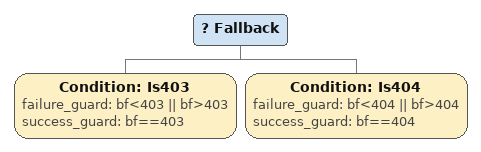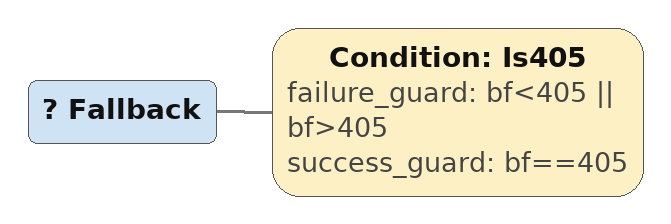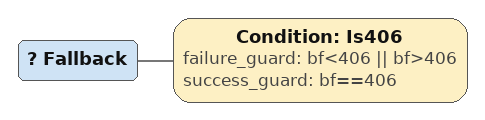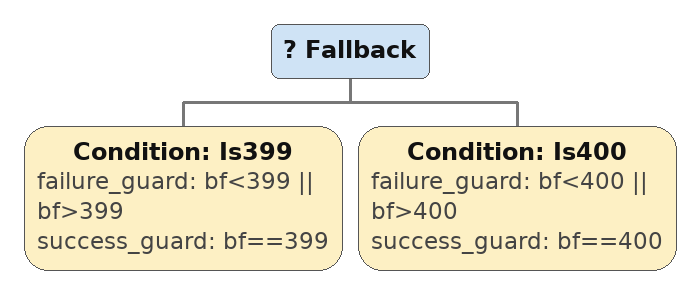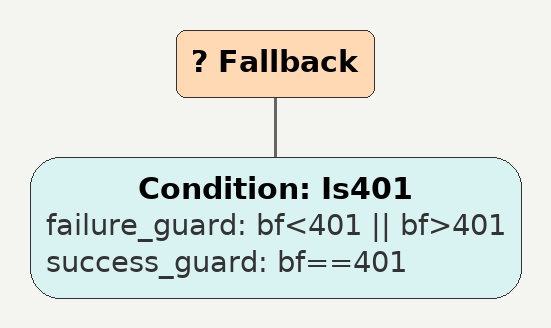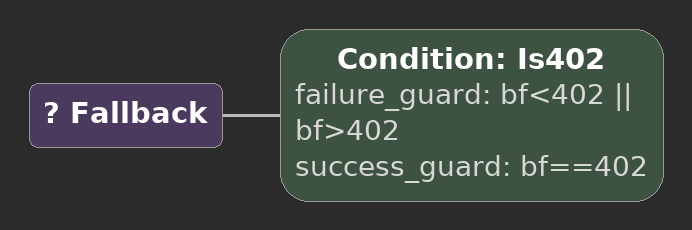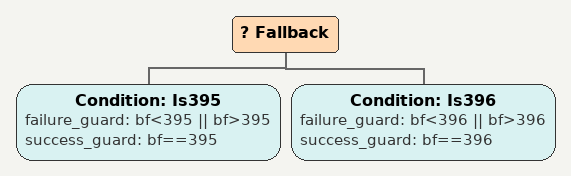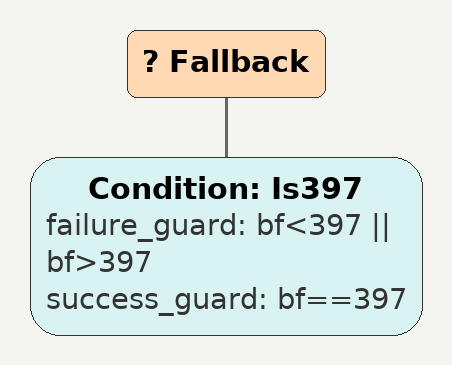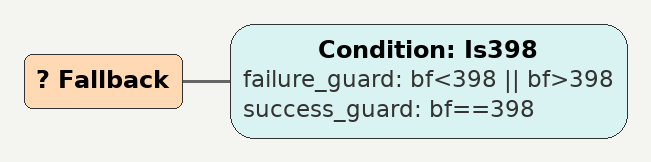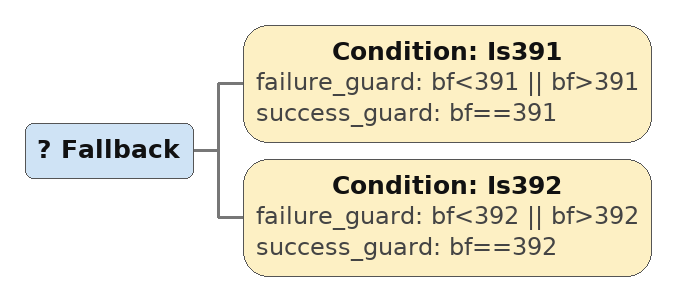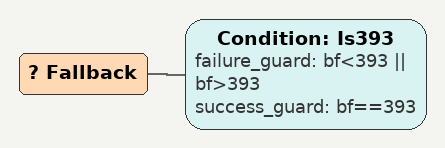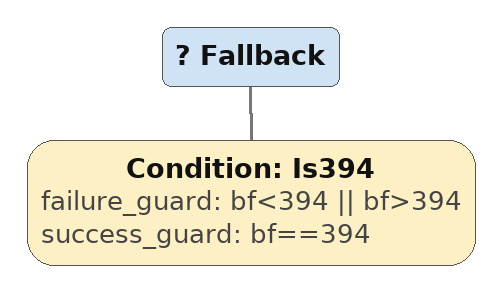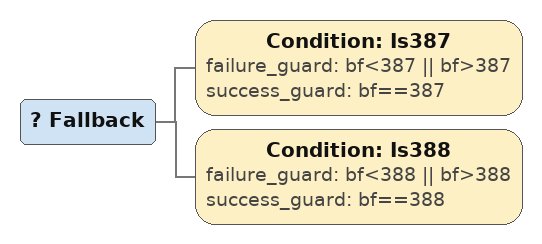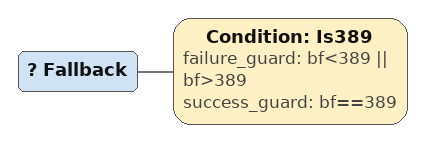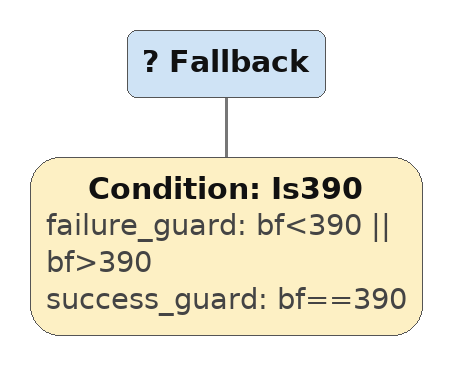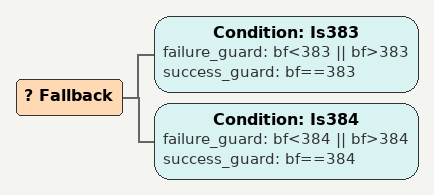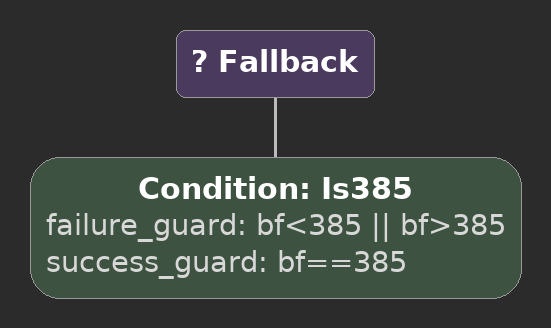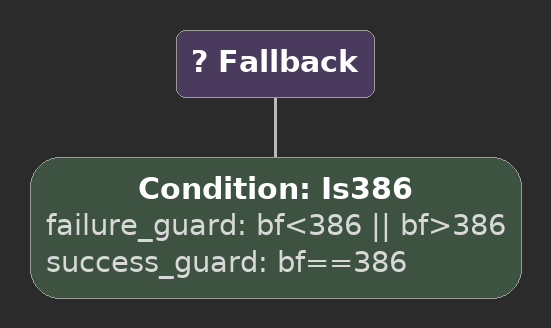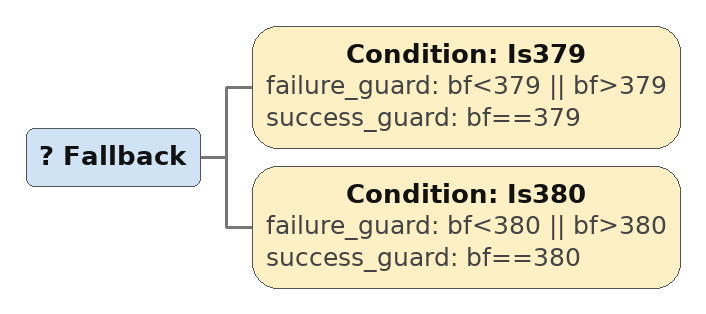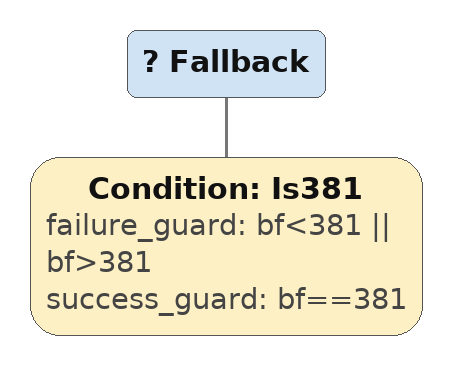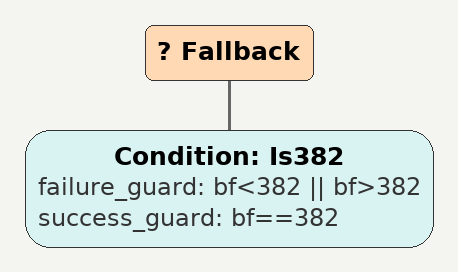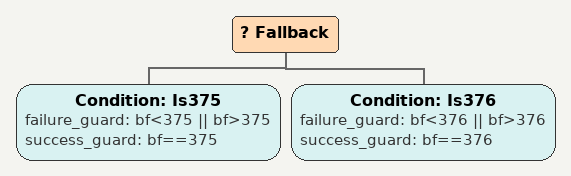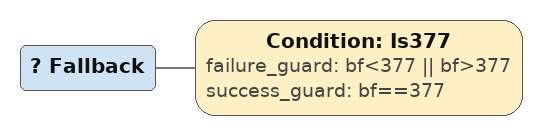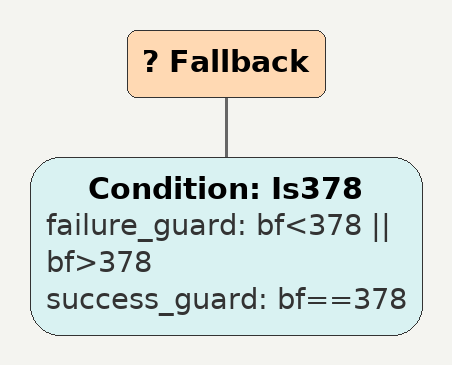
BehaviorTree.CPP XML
<Fallback>
    <Condition ID="Is403" failure_guard="bf&lt;403 || bf>403" success_guard="bf==403"/>
    <Condition ID="Is404" failure_guard="bf&lt;404 || bf>404" success_guard="bf==404"/>
        sequence402
        sequence
        children {
        } end_children
    } end_composite
</Fallback>

<Fallback>
    <Condition ID="Is405" failure_guard="bf&lt;405 || bf>405" success_guard="bf==405"/>
        sequence402
        sequence
        children {
        } end_children
    } end_composite
</Fallback>

<Fallback>
    <Condition ID="Is406" failure_guard="bf&lt;406 || bf>406" success_guard="bf==406"/>
        sequence402
        sequence
        children {
        } end_children
    } end_composite
</Fallback>

<Fallback>
    <Condition ID="Is399" failure_guard="bf&lt;399 || bf>399" success_guard="bf==399"/>
    <Condition ID="Is400" failure_guard="bf&lt;400 || bf>400" success_guard="bf==400"/>
        sequence398
        sequence
        children {
        } end_children
    } end_composite
</Fallback>

<Fallback>
    <Condition ID="Is401" failure_guard="bf&lt;401 || bf>401" success_guard="bf==401"/>
        sequence398
        sequence
        children {
        } end_children
    } end_composite
</Fallback>

<Fallback>
    <Condition ID="Is402" failure_guard="bf&lt;402 || bf>402" success_guard="bf==402"/>
        sequence398
        sequence
        children {
        } end_children
    } end_composite
</Fallback>

<Fallback>
    <Condition ID="Is395" failure_guard="bf&lt;395 || bf>395" success_guard="bf==395"/>
    <Condition ID="Is396" failure_guard="bf&lt;396 || bf>396" success_guard="bf==396"/>
        sequence394
        sequence
        children {
        } end_children
    } end_composite
</Fallback>

<Fallback>
    <Condition ID="Is397" failure_guard="bf&lt;397 || bf>397" success_guard="bf==397"/>
        sequence394
        sequence
        children {
        } end_children
    } end_composite
</Fallback>

<Fallback>
    <Condition ID="Is398" failure_guard="bf&lt;398 || bf>398" success_guard="bf==398"/>
        sequence394
        sequence
        children {
        } end_children
    } end_composite
</Fallback>

<Fallback>
    <Condition ID="Is391" failure_guard="bf&lt;391 || bf>391" success_guard="bf==391"/>
    <Condition ID="Is392" failure_guard="bf&lt;392 || bf>392" success_guard="bf==392"/>
        sequence390
        sequence
        children {
        } end_children
    } end_composite
</Fallback>

<Fallback>
    <Condition ID="Is393" failure_guard="bf&lt;393 || bf>393" success_guard="bf==393"/>
        sequence390
        sequence
        children {
        } end_children
    } end_composite
</Fallback>

<Fallback>
    <Condition ID="Is394" failure_guard="bf&lt;394 || bf>394" success_guard="bf==394"/>
        sequence390
        sequence
        children {
        } end_children
    } end_composite
</Fallback>

<Fallback>
    <Condition ID="Is387" failure_guard="bf&lt;387 || bf>387" success_guard="bf==387"/>
    <Condition ID="Is388" failure_guard="bf&lt;388 || bf>388" success_guard="bf==388"/>
        sequence386
        sequence
        children {
        } end_children
    } end_composite
</Fallback>

<Fallback>
    <Condition ID="Is389" failure_guard="bf&lt;389 || bf>389" success_guard="bf==389"/>
        sequence386
        sequence
        children {
        } end_children
    } end_composite
</Fallback>

<Fallback>
    <Condition ID="Is390" failure_guard="bf&lt;390 || bf>390" success_guard="bf==390"/>
        sequence386
        sequence
        children {
        } end_children
    } end_composite
</Fallback>

<Fallback>
    <Condition ID="Is383" failure_guard="bf&lt;383 || bf>383" success_guard="bf==383"/>
    <Condition ID="Is384" failure_guard="bf&lt;384 || bf>384" success_guard="bf==384"/>
        sequence382
        sequence
        children {
        } end_children
    } end_composite
</Fallback>

<Fallback>
    <Condition ID="Is385" failure_guard="bf&lt;385 || bf>385" success_guard="bf==385"/>
        sequence382
        sequence
        children {
        } end_children
    } end_composite
</Fallback>

<Fallback>
    <Condition ID="Is386" failure_guard="bf&lt;386 || bf>386" success_guard="bf==386"/>
        sequence382
        sequence
        children {
        } end_children
    } end_composite
</Fallback>

<Fallback>
    <Condition ID="Is379" failure_guard="bf&lt;379 || bf>379" success_guard="bf==379"/>
    <Condition ID="Is380" failure_guard="bf&lt;380 || bf>380" success_guard="bf==380"/>
        sequence378
        sequence
        children {
        } end_children
    } end_composite
</Fallback>

<Fallback>
    <Condition ID="Is381" failure_guard="bf&lt;381 || bf>381" success_guard="bf==381"/>
        sequence378
        sequence
        children {
        } end_children
    } end_composite
</Fallback>

<Fallback>
    <Condition ID="Is382" failure_guard="bf&lt;382 || bf>382" success_guard="bf==382"/>
        sequence378
        sequence
        children {
        } end_children
    } end_composite
</Fallback>

<Fallback>
    <Condition ID="Is375" failure_guard="bf&lt;375 || bf>375" success_guard="bf==375"/>
    <Condition ID="Is376" failure_guard="bf&lt;376 || bf>376" success_guard="bf==376"/>
        sequence374
        sequence
        children {
        } end_children
    } end_composite
</Fallback>

<Fallback>
    <Condition ID="Is377" failure_guard="bf&lt;377 || bf>377" success_guard="bf==377"/>
        sequence374
        sequence
        children {
        } end_children
    } end_composite
</Fallback>

<Fallback>
    <Condition ID="Is378" failure_guard="bf&lt;378 || bf>378" success_guard="bf==378"/>
        sequence374
        sequence
        children {
        } end_children
    } end_composite
</Fallback>
